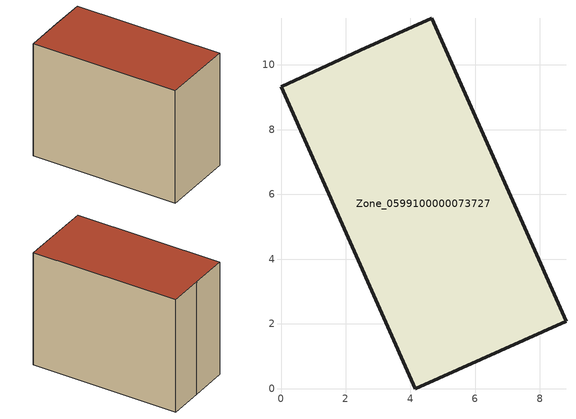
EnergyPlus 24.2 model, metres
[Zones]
Zone_0599100000073727
 floor ground (C_G): 8.8,2.09 4.14,0 0,9.33 2.44,10.45 4.65,11.44 z3.36
 wall outside (C_F): 4.14,0 8.8,2.09 4.65,11.44 2.44,10.45 0,9.33 4.14,0 z3.36:11.39
 roof outside (C_R): 8.8,2.09 4.65,11.44 2.44,10.45 0,9.33 4.14,0 z11.39
[BUILDING]
Pand.0599100000073727: North Axis=0; Terrain=City; Loads Convergence Tolerance Value=0.04; Temperature Convergence Tolerance Value=0.4; Solar Distribution=FullExterior; Maximum Number of Warmup Days=25; Minimum Number of Warmup Days=1
[Site:Location]
Rotterdam.The.Hague.AP_ZH_NLD Design_Conditions: Latitude=51.96; Longitude=4.45; Time Zone=1; Elevation=-4.5
[SITE:GROUNDTEMPERATURE:BUILDINGSURFACE]
18, 18, 18, 18, 18, 18, 18, 18, 18, 18, 18, 18
[MATERIAL] Thermal Absorptance=0.9; Solar Absorptance=0.7; Visible Absorptance=0.7
Name | Roughness | Thickness | Conductivity | Density | Specific Heat
G.TI.1946 | MediumSmooth | 0.15 | 1 | 540 | 1210
F.TI.1946 | Rough | 0.3 | 0.857143 | 1920 | 840
R.TI.1946 | MediumRough | 0.2 | 0.1 | 1500 | 1000
[CONSTRUCTION]
C_G: G.TI.1946
C_F: F.TI.1946
C_R: R.TI.1946
[ZONE]
Zone_0599100000073727: Type=1; Multiplier=1; Ceiling Height=Autocalculate; Volume=Autocalculate; Floor Area=autocalculate; Part of Total Floor Area=Yes
[ZONEINFILTRATION:DESIGNFLOWRATE]
Infil_Zone_0599100000073727: Zone or ZoneList or Space or SpaceList=Zone_0599100000073727; Schedule=AlwaysOn; Design Flow Rate Calculation Method=Flow/Area; Flow Rate per Floor Area=0.003; Constant Term Coefficient=1; Temperature Term Coefficient=0; Velocity Term Coefficient=0; Velocity Squared Term Coefficient=0
[HVACTEMPLATE:ZONE:IDEALLOADSAIRSYSTEM]
Zone_0599100000073727: Maximum Heating Supply Air Temperature=50; Minimum Cooling Supply Air Temperature=13; Maximum Heating Supply Air Humidity Ratio=0.0156; Minimum Cooling Supply Air Humidity Ratio=0.0077; Heating Limit=NoLimit; Cooling Limit=NoLimit; Dehumidification Control Type=ConstantSensibleHeatRatio; Cooling Sensible Heat Ratio=0.7; Dehumidification Setpoint=60; Humidification Control Type=None; Humidification Setpoint=30; Outdoor Air Method=None; Outdoor Air Flow Rate per Person=0.00944; Outdoor Air Flow Rate per Zone Floor Area=0; Outdoor Air Flow Rate per Zone=0; Demand Controlled Ventilation Type=None; Outdoor Air Economizer Type=NoEconomizer; Heat Recovery Type=None; Sensible Heat Recovery Effectiveness=0.7; Latent Heat Recovery Effectiveness=0.65
[ZONECONTROL:THERMOSTAT]
ThermostatControl_Zone_0599100000073727: Zone or ZoneList=Zone_0599100000073727; Control Type Schedule=DualSetpointControlType; Control 1=Thermostat_Zone_0599100000073727; Temperature Difference Between Cutout And Setpoint=0
[THERMOSTATSETPOINT:DUALSETPOINT]
Thermostat_Zone_0599100000073727: Heating Setpoint Temperature Schedule=HeatingSetpoint_Zone_0599100000073727; Cooling Setpoint Temperature Schedule=CoolingSetpoint_Zone_0599100000073727
[SCHEDULE:COMPACT]
HeatingSetpoint_Zone_0599100000073727: Through: 12/31, For: AllDays, Until: 24:00, 21
CoolingSetpoint_Zone_0599100000073727: Through: 12/31, For: AllDays, Until: 24:00, 24
DualSetpointControlType: Through: 12/31, For: AllDays, Until: 24:00, 4
AlwaysOn: Through: 12/31, For: AllDays, Until: 24:00, 1
